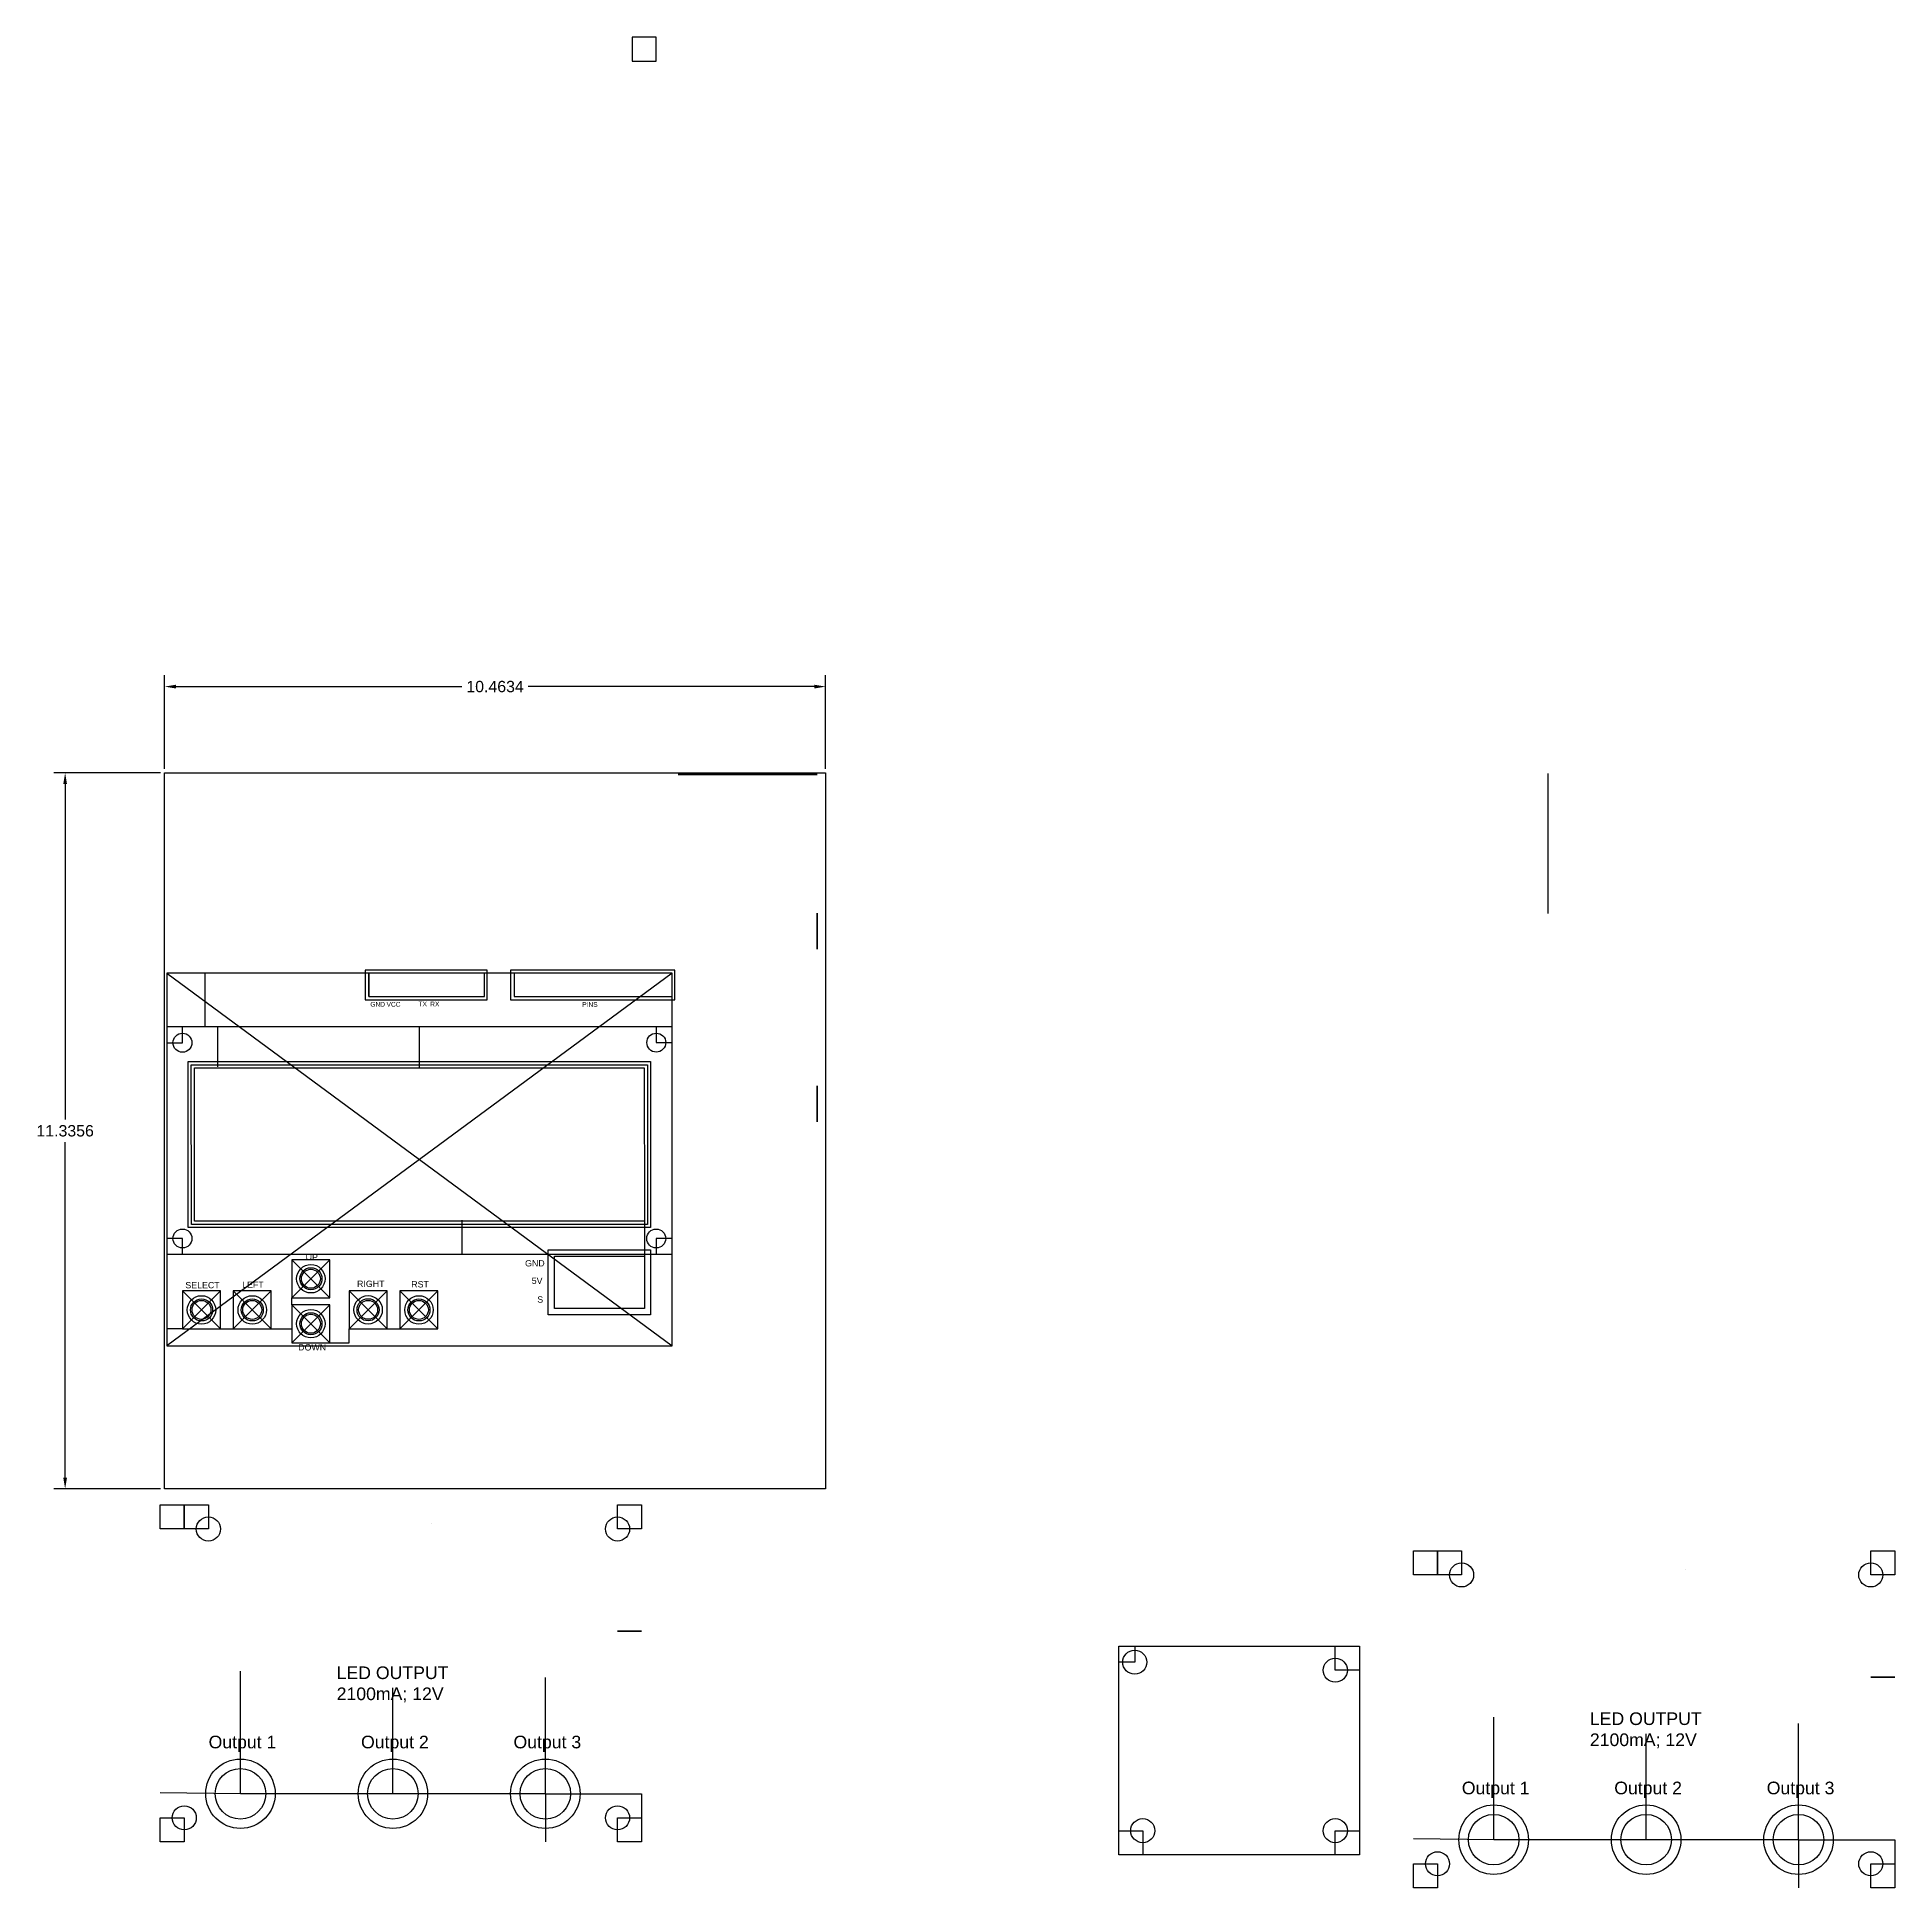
# Model space of a CAD drawing. Header units: inches. Extents: x 2.8 to 51.6, y -3 to 63.
# Drawn here: x 2.8 to 32.21, y -2.98 to 26.32 of the extents above; entities that cross this region are included whole.
import ezdxf

# ---------------------------------------------------------------- set-up
doc = ezdxf.new("R2010")
doc.units = ezdxf.units.IN
doc.header["$MEASUREMENT"] = 0
doc.layers.get('0').update_dxf_attribs({"color": 6})
for name, color, linetype in [('Cut', 1, 'Continuous'), ('Engrave', 2, 'Continuous'), ('Silk', 7, 'Continuous')]:
    doc.layers.add(name, color=color, linetype=linetype)
doc.styles.get("Standard").update_dxf_attribs({"font": 'Arial.ttf'})
doc.dimstyles.get("Standard").update_dxf_attribs({"dimtxt": 0.18, "dimasz": 0.18, "dimexe": 0.18, "dimexo": 0.0625, "dimgap": 0.09, "dimtad": 0, "dimtih": 1, "dimtoh": 1, "dimdec": 4, "dimzin": 0, "dimdsep": 46, "dimtxsty": 'Standard', "dimcen": 0.09, "dimadec": 0, "dimazin": 0, "dimtfac": 1, "dimtdec": 4, "dimtofl": 0, "dimtmove": 0, "dimatfit": 3, "dimfxl": 1, "dimtolj": 1, "dimtzin": 0, "dimarcsym": 0})

# ---------------------------------------------------------------- blocks, each defined once
blk = doc.blocks.new('*D4')
at = {"color": 0, "lineweight": -2, "transparency": 16777216}
for p, q in [((4.822, 14.736), (4.822, 16.218)), ((15.285, 14.736), (15.285, 16.218)), ((5.002, 16.038), (9.529, 16.038)), ((15.105, 16.038), (10.578, 16.038))]:
    blk.add_line(p, q, dxfattribs=at)
at = {"color": 0, "transparency": 16777216}
for points in [[(5.002, 16.068), (5.002, 16.008), (4.822, 16.038)], [(15.105, 16.068), (15.105, 16.008), (15.285, 16.038)]]:
    blk.add_solid(points, dxfattribs=at)
at = {"layer": 'Defpoints', "color": 0, "transparency": 16777216}
for p in [(15.285, 16.038), (4.822, 14.674, 0.598), (15.285, 14.674, -4.482)]:
    blk.add_point(p, dxfattribs=at)
at = {"color": 0, "transparency": 16777216, "insert": (10.053, 16.038), "char_height": 0.18, "attachment_point": 5}
blk.add_mtext('\\A1;10.4634', dxfattribs=at)
blk = doc.blocks.new('*D5')
at = {"color": 0, "lineweight": -2, "transparency": 16777216}
for p, q in [((4.759, 14.674), (3.068, 14.674)), ((3.248, 14.494), (3.248, 9.187)), ((3.248, 3.518), (3.248, 8.825)), ((4.759, 3.338), (3.068, 3.338))]:
    blk.add_line(p, q, dxfattribs=at)
at = {"color": 0, "transparency": 16777216}
for points in [[(3.218, 14.494), (3.278, 14.494), (3.248, 14.674)], [(3.218, 3.518), (3.278, 3.518), (3.248, 3.338)]]:
    blk.add_solid(points, dxfattribs=at)
at = {"layer": 'Defpoints', "color": 0, "transparency": 16777216}
for p in [(4.822, 14.674, -4.482), (3.248, 3.338), (4.822, 3.338, -4.482)]:
    blk.add_point(p, dxfattribs=at)
at = {"color": 0, "transparency": 16777216, "insert": (3.248, 9.006), "char_height": 0.18, "attachment_point": 5}
blk.add_mtext('\\A1;11.3356', dxfattribs=at)

msp = doc.modelspace()

# ---------------------------------------------------------------- linework, layer by layer
at = {"extrusion": (-7.40149e-17, 1, -1.4803e-16)}
for p, q in [((12.95222, 14.64765, 0.48907), (15.15222, 14.64765, -4.51093)), ((15.15222, 14.64765, 0.48907), (12.95222, 14.64765, -4.51093)), ((12.95222, 14.64765, -0.47093), (15.15222, 14.64765, -3.55093)), ((15.15222, 14.64765, -0.47093), (12.95222, 14.64765, -3.55093)), ((14.05222, 14.64765, 0.48907), (14.05222, 14.64765, -0.01093)), ((14.05222, 14.64765, -4.51093), (14.05222, 14.64765, -4.01093))]:
    msp.add_line(p, q, dxfattribs=at)
for p, q in [((26.72357, 12.4465, -4.8971), (26.72357, 14.66274, -4.8971)), ((9.05419, 2.79654, 0.99063), (9.05419, 2.79654, 0.99063)), ((9.05419, 2.79654, 0.99063), (9.05419, 2.79654, -4.65744)), ((28.89081, 2.06927, 0.99063), (28.89081, 2.06927, 0.99063)), ((28.89081, 2.06927, 0.99063), (28.89081, 2.06927, -4.65744)), ((6.02302, -1.48664, -2.39927), (4.7531, -1.47251, -2.39927)), ((10.84902, -1.48664, -2.39927), (10.84902, -2.24864, -2.39927)), ((10.84902, -1.48664, -2.39927), (12.37302, -1.48664, -2.39927)), ((12.37302, -1.48664, -2.39927), (12.37302, -2.24864, -2.39927)), ((25.85964, -2.21392, -2.39927), (24.58972, -2.19978, -2.39927)), ((30.68564, -2.21392, -2.39927), (30.68564, -2.97592, -2.39927)), ((30.68564, -2.21392, -2.39927), (32.20964, -2.21392, -2.39927)), ((32.20964, -2.21392, -2.39927), (32.20964, -2.97592, -2.39927))]:
    msp.add_line(p, q)
at = {"extrusion": (9.6161e-16, 7.65714e-16, -1), "elevation": -3.87751}
msp.add_lwpolyline([(-12.60362, 26.31806), (-12.22262, 26.31806), (-12.22262, 25.93706), (-12.60362, 25.93706)], close=True, dxfattribs=at)
for points, elevation in [([(4.82161, 14.67374), (15.28505, 14.67374), (15.28505, 3.33809), (4.82161, 3.33809)], -4.48237), ([(4.75302, 3.08536), (5.13402, 3.08536), (5.13402, 2.70436), (4.75302, 2.70436)], -2.39927), ([(5.13402, 3.08536), (5.51502, 3.08536), (5.51502, 2.70436), (5.13402, 2.70436)], -2.39927), ([(12.37302, 3.08536), (12.37302, 2.70436), (11.99202, 2.70436), (11.99202, 3.08536)], -2.39927), ([(24.58964, 2.35808), (24.97064, 2.35808), (24.97064, 1.97708), (24.58964, 1.97708)], -2.39927), ([(24.97064, 2.35808), (25.35164, 2.35808), (25.35164, 1.97708), (24.97064, 1.97708)], -2.39927), ([(32.20964, 2.35808), (32.20964, 1.97708), (31.82864, 1.97708), (31.82864, 2.35808)], -2.39927), ([(4.75302, -2.24864), (4.75302, -1.86764), (5.13402, -1.86764), (5.13402, -2.24864)], -2.39927), ([(12.37302, -2.24864), (11.99202, -2.24864), (11.99202, -1.86764), (12.37302, -1.86764)], -2.39927), ([(24.58964, -2.97592), (24.58964, -2.59492), (24.97064, -2.59492), (24.97064, -2.97592)], -2.39927), ([(32.20964, -2.97592), (31.82864, -2.97592), (31.82864, -2.59492), (32.20964, -2.59492)], -2.39927)]:
    msp.add_lwpolyline(points, close=True, dxfattribs=dict(elevation=elevation))
at = {"extrusion": (1, 0, -2.22045e-16), "elevation": 15.15222}
for points in [[(12.45168, -4.0618), (12.07068, -4.0618), (12.07068, -3.6808), (12.45168, -3.6808)], [(12.45168, -0.2518), (12.45168, -0.5058), (12.19768, -0.5058), (12.19768, -0.2518)], [(9.14968, -0.2518), (9.53068, -0.2518), (9.53068, -0.6328), (9.14968, -0.6328)], [(9.14968, -4.0618), (9.14968, -3.6808), (9.53068, -3.6808), (9.53068, -4.0618)]]:
    msp.add_lwpolyline(points, close=True, dxfattribs=at)
at = {"extrusion": (-2.62257e-16, -1, -9.87758e-16)}
for points, elevation in [([(12.37302, -9.73327), (11.99202, -9.73327), (11.99202, -9.35227), (12.37302, -9.35227)], -1.08536), ([(32.20964, -9.73327), (31.82864, -9.73327), (31.82864, -9.35227), (32.20964, -9.35227)], -0.35808)]:
    msp.add_lwpolyline(points, close=True, dxfattribs=dict(at, elevation=elevation))
for points in [[(19.92386, 0.85012), (23.73386, 0.85012), (23.73386, -2.45188), (19.92386, -2.45188)], [(19.92386, 0.85012), (20.17786, 0.85012), (20.17786, 0.59612), (19.92386, 0.59612)], [(23.73386, 0.85012), (23.73386, 0.46912), (23.35286, 0.46912), (23.35286, 0.85012)], [(19.92386, -2.45188), (19.92386, -2.07088), (20.30486, -2.07088), (20.30486, -2.45188)], [(23.73386, -2.45188), (23.35286, -2.45188), (23.35286, -2.07088), (23.73386, -2.07088)]]:
    msp.add_lwpolyline(points, close=True)
at = {"layer": 'Cut', "extrusion": (-7.40149e-17, 1, -1.4803e-16), "elevation": 14.64765}
msp.add_lwpolyline([(-12.95222, -0.47093), (-12.95222, -3.55093), (-15.15222, -3.55093), (-15.15222, -0.47093)], close=True, dxfattribs=at)
at = {"layer": 'Cut', "elevation": 0.93473}
for points in [[(7.99704, 11.08141), (9.92704, 11.08141), (9.92704, 11.55231), (7.99704, 11.55231)], [(10.29704, 11.08141), (12.89704, 11.08141), (12.89704, 11.55231), (10.29704, 11.55231)], [(5.24513, 10.05212), (12.46513, 10.05212), (12.46595, 7.52439), (5.24595, 7.52439)], [(10.89294, 7.12439), (12.51594, 7.12439), (12.51594, 6.09439), (10.89294, 6.09439)]]:
    msp.add_lwpolyline(points, close=True, dxfattribs=at)
at = {"layer": 'Cut', "extrusion": (-7.40149e-17, 1, -1.4803e-16)}
for centre in [(-14.05222, -0.01093, 14.64765), (-14.05222, -4.01093, 14.64765)]:
    msp.add_circle(centre, 0.165, dxfattribs=at)
at = {"layer": 'Cut', "extrusion": (1, 0, -2.22045e-16)}
for centre in [(12.19768, -0.5058, 15.15222), (12.07068, -3.6808, 15.15222), (9.53068, -0.6328, 15.15222), (9.53068, -3.6808, 15.15222)]:
    msp.add_circle(centre, 0.1905, dxfattribs=at)
at = {"layer": 'Cut'}
for centre, radius in [((5.10514, 10.40114, 0.93473), 0.15), ((12.60514, 10.40287, 0.93473), 0.15), ((5.10514, 7.30212, 0.93473), 0.15), ((12.60375, 7.30212, 0.93473), 0.15), ((7.13764, 6.66538, 0.93473), 0.225), ((5.40664, 6.17212, 0.93473), 0.225), ((6.20964, 6.17212, 0.93473), 0.225), ((7.13764, 5.95338, 0.93473), 0.225), ((8.04364, 6.17338, 0.93473), 0.225), ((8.84791, 6.17212, 0.93473), 0.225), ((5.51502, 2.70436, -2.39927), 0.1905), ((11.99202, 2.70436, -2.39927), 0.1905), ((25.35164, 1.97708, -2.39927), 0.1905), ((31.82864, 1.97708, -2.39927), 0.1905), ((20.17786, 0.59612), 0.1905), ((23.35286, 0.46912), 0.1905), ((6.02302, -1.48664, -2.39927), 0.4), ((8.43602, -1.48664, -2.39927), 0.4), ((10.84902, -1.48664, -2.39927), 0.4), ((5.13402, -1.86764, -2.39927), 0.1905), ((11.99202, -1.86764, -2.39927), 0.1905), ((20.30486, -2.07088), 0.1905), ((23.35286, -2.07088), 0.1905), ((25.85964, -2.21392, -2.39927), 0.4), ((28.27264, -2.21392, -2.39927), 0.4), ((30.68564, -2.21392, -2.39927), 0.4), ((24.97064, -2.59492, -2.39927), 0.1905), ((31.82864, -2.59492, -2.39927), 0.1905)]:
    msp.add_circle(centre, radius, dxfattribs=at)
at = {"layer": 'Silk'}
for p, q in [((4.85514, 11.50212, 0.93473), (12.85514, 5.60212, 0.93473)), ((12.85514, 11.50212, 0.93473), (4.85514, 5.60212, 0.93473)), ((5.46018, 11.50212, 0.93473), (5.46018, 10.65212, 0.93473)), ((8.05514, 11.13121, 0.93473), (8.05514, 11.50212, 0.93473)), ((9.88514, 11.13121, 0.93473), (9.88514, 11.50212, 0.93473)), ((10.35514, 11.50121, 0.93473), (10.35514, 11.13121, 0.93473)), ((8.05514, 11.13121, 0.93473), (9.88514, 11.13121, 0.93473)), ((10.35514, 11.13121, 0.93473), (12.85514, 11.13121, 0.93473)), ((5.10514, 10.40114, 0.93473), (5.10514, 10.65114, 0.93473)), ((5.65928, 10.65212, 0.93473), (5.65928, 10.02212, 0.93473)), ((8.85514, 10.00212, 0.93473), (8.85514, 10.65212, 0.93473)), ((12.60514, 10.65287, 0.93473), (12.60514, 10.40287, 0.93473)), ((4.85514, 10.40114, 0.93473), (5.10514, 10.40114, 0.93473)), ((12.60514, 10.40287, 0.93473), (12.85514, 10.40287, 0.93473)), ((9.53496, 7.05212, 0.93473), (9.53496, 7.59212, 0.93473)), ((12.41594, 7.57439, 0.93473), (12.41594, 7.02439, 0.93473)), ((5.10514, 7.30212, 0.93473), (4.85514, 7.30212, 0.93473)), ((5.10514, 7.05212, 0.93473), (5.10514, 7.30212, 0.93473)), ((12.85375, 7.30212, 0.93473), (12.60375, 7.30212, 0.93473)), ((12.60375, 7.30212, 0.93473), (12.60375, 7.05212, 0.93473)), ((6.83614, 6.96688, 0.93473), (7.43914, 6.36388, 0.93473)), ((7.43914, 6.96688, 0.93473), (6.83614, 6.36388, 0.93473)), ((5.10514, 6.47362, 0.93473), (5.70814, 5.87062, 0.93473)), ((5.70814, 6.47362, 0.93473), (5.10514, 5.87062, 0.93473)), ((5.90814, 6.47362, 0.93473), (6.51114, 5.87062, 0.93473)), ((6.51114, 6.47362, 0.93473), (5.90814, 5.87062, 0.93473)), ((7.74214, 6.47488, 0.93473), (8.34514, 5.87188, 0.93473)), ((8.34514, 6.47488, 0.93473), (7.74214, 5.87188, 0.93473)), ((8.54641, 6.47362, 0.93473), (9.14941, 5.87062, 0.93473)), ((9.14941, 6.47362, 0.93473), (8.54641, 5.87062, 0.93473)), ((6.83614, 6.25488, 0.93473), (6.83614, 6.36388, 0.93473)), ((6.83614, 6.25488, 0.93473), (7.43914, 5.65188, 0.93473)), ((7.43914, 6.25488, 0.93473), (6.83614, 5.65188, 0.93473)), ((5.10514, 5.87062, 0.93473), (4.85514, 5.87062, 0.93473)), ((5.70814, 5.87062, 0.93473), (5.90814, 5.87062, 0.93473)), ((6.51114, 5.87062, 0.93473), (6.83614, 5.87188, 0.93473)), ((6.83614, 5.87188, 0.93473), (6.83614, 5.65188, 0.93473)), ((7.43914, 5.65188, 0.93473), (7.74214, 5.65188, 0.93473)), ((7.74214, 5.65188, 0.93473), (7.74214, 5.87188, 0.93473)), ((8.34641, 5.87062, 0.93473), (8.54641, 5.87062, 0.93473)), ((6.02302, -1.48664, -2.39927), (6.02302, 0.45319, -2.39927)), ((10.84902, -1.48664, -2.39927), (10.84902, 0.35472, -2.39927)), ((8.43602, -1.48664, -2.39927), (8.43602, 0.19061, -2.39927)), ((25.85964, -2.21392, -2.39927), (25.85964, -0.27409, -2.39927)), ((28.27264, -2.21392, -2.39927), (28.27264, -0.53666, -2.39927)), ((30.68564, -2.21392, -2.39927), (30.68564, -0.37255, -2.39927)), ((8.43602, -1.48664, -2.39927), (6.02302, -1.48664, -2.39927)), ((10.84902, -1.48664, -2.39927), (8.43602, -1.48664, -2.39927)), ((28.27264, -2.21392, -2.39927), (25.85964, -2.21392, -2.39927)), ((30.68564, -2.21392, -2.39927), (28.27264, -2.21392, -2.39927))]:
    msp.add_line(p, q, dxfattribs=at)
at = {"layer": 'Silk', "elevation": 0.93473}
for points in [[(4.85514, 5.60212), (12.85514, 5.60212), (12.85514, 11.50212), (4.85514, 11.50212)], [(8.05514, 11.13121), (9.88514, 11.13121), (9.88514, 11.50212), (8.05514, 11.50212)], [(10.35514, 11.13121), (12.85514, 11.13121), (12.85514, 11.50212), (10.35514, 11.50212)], [(4.85514, 7.05212), (12.85514, 7.05212), (12.85514, 10.65212), (4.85514, 10.65212)], [(5.19511, 10.10212), (12.51511, 10.10212), (12.51597, 7.47439), (5.19597, 7.47439)], [(5.29514, 10.00212), (12.41514, 10.00212), (12.41594, 7.57439), (5.29594, 7.57439)], [(6.83614, 6.36388), (7.43914, 6.36388), (7.43914, 6.96688), (6.83614, 6.96688)], [(10.99294, 7.02439), (12.41594, 7.02439), (12.41594, 6.19439), (10.99294, 6.19439)], [(5.10514, 5.87062), (5.70814, 5.87062), (5.70814, 6.47362), (5.10514, 6.47362)], [(5.90814, 5.87062), (6.51114, 5.87062), (6.51114, 6.47362), (5.90814, 6.47362)], [(7.74214, 5.87188), (8.34514, 5.87188), (8.34514, 6.47488), (7.74214, 6.47488)], [(8.54641, 5.87062), (9.14941, 5.87062), (9.14941, 6.47362), (8.54641, 6.47362)], [(6.83614, 5.65188), (7.43914, 5.65188), (7.43914, 6.25488), (6.83614, 6.25488)]]:
    msp.add_lwpolyline(points, close=True, dxfattribs=at)
at = {"layer": 'Silk'}
for centre, radius in [((7.13764, 6.66538, 0.93473), 0.175), ((7.13764, 6.66538, 0.93473), 0.15), ((5.40664, 6.17212, 0.93473), 0.175), ((5.40664, 6.17212, 0.93473), 0.15), ((6.20964, 6.17212, 0.93473), 0.175), ((6.20964, 6.17212, 0.93473), 0.15), ((8.04364, 6.17338, 0.93473), 0.175), ((8.04364, 6.17338, 0.93473), 0.15), ((8.84791, 6.17212, 0.93473), 0.175), ((8.84791, 6.17212, 0.93473), 0.15), ((7.13764, 5.95338, 0.93473), 0.175), ((7.13764, 5.95338, 0.93473), 0.15), ((6.02302, -1.48664, -2.39927), 0.55), ((8.43602, -1.48664, -2.39927), 0.55), ((10.84902, -1.48664, -2.39927), 0.55), ((25.85964, -2.21392, -2.39927), 0.55), ((28.27264, -2.21392, -2.39927), 0.55), ((30.68564, -2.21392, -2.39927), 0.55)]:
    msp.add_circle(centre, radius, dxfattribs=at)

# ---------------------------------------------------------------- texts
at = {"layer": 'Engrave', "attachment_point": 1}
for s, width, heights, insert, char_height in [('GND', 0.686976, [0], (8.07871, 11.04668, 0.93473), 0.075), ('VCC', 0.686976, [0], (8.33563, 11.04668, 0.93473), 0.075), ('TX', 0.686976, [0], (8.84137, 11.05252, 0.93473), 0.075), ('RX', 0.686976, [0], (9.02639, 11.05092, 0.93473), 0.075), ('PINS', 0.686976, [0], (11.43209, 11.04412, 0.93473), 0.075), ('UP', 0.686976, [0], (7.05466, 7.05585, 0.93473), 0.1), ('GND', 0.686976, [0], (10.52801, 6.96041, 0.93473), 0.1), ('SELECT', 0.6615324, [0.20346], (5.15087, 6.61407, 0.93473), 0.1), ('LEFT', 0.686976, [0], (6.0493, 6.62156, 0.93473), 0.1), ('RIGHT', 0.686976, [0], (7.86822, 6.63526, 0.93473), 0.1), ('RST', 0.686976, [0], (8.72625, 6.62753, 0.93473), 0.1), ('5V', 0.686976, [0], (10.63329, 6.68301, 0.93473), 0.1), ('S', 0.686976, [0], (10.72121, 6.38711, 0.93473), 0.1), ('DOWN', 0.686976, [0], (6.93706, 5.62968, 0.93473), 0.1), ('LED OUTPUT\\P2100mA; 12V', 2.7449885, [0], (7.54574, 0.52877, -2.39927), 0.2), ('LED OUTPUT\\P2100mA; 12V', 2.7449885, [0], (27.38235, -0.1985, -2.39927), 0.2), ('Output 1', 1.4863155, [0.51901], (5.51881, -0.56762, -2.39927), 0.2), ('Output 2', 1.4863155, [0.51901], (7.93181, -0.56762, -2.39927), 0.2), ('Output 3', 1.4863155, [0.51901], (10.34481, -0.56762, -2.39927), 0.2), ('Output 1', 1.4863155, [0.51901], (25.35543, -1.29489, -2.39927), 0.2), ('Output 2', 1.4863155, [0.51901], (27.76843, -1.29489, -2.39927), 0.2), ('Output 3', 1.4863155, [0.51901], (30.18143, -1.29489, -2.39927), 0.2)]:
    msp.add_mtext_dynamic_manual_height_columns(s, width=width, gutter_width=1, heights=heights, dxfattribs=dict(at, insert=insert, char_height=char_height))

# ---------------------------------------------------------------- dimensions: what is measured, and where the dimension line sits
for base, p1, p2, angle, picture, middle in [((15.28505, 16.03787), (4.82161, 14.67374, 0.59763), (15.28505, 14.67374, -4.48237), 180, '*D4', (10.05333, 16.03787)), ((3.247967, 3.338087), (4.821607, 14.673735, -4.482372), (4.821607, 3.338087, -4.482372), 90, '*D5', (3.247967, 9.005911))]:
    dim = msp.add_linear_dim(base=base, p1=p1, p2=p2, angle=angle, dimstyle='Standard')
    dim.commit()
    dim.dimension.update_dxf_attribs({"geometry": picture, "text_midpoint": middle})

doc.saveas('drawing.dxf')
